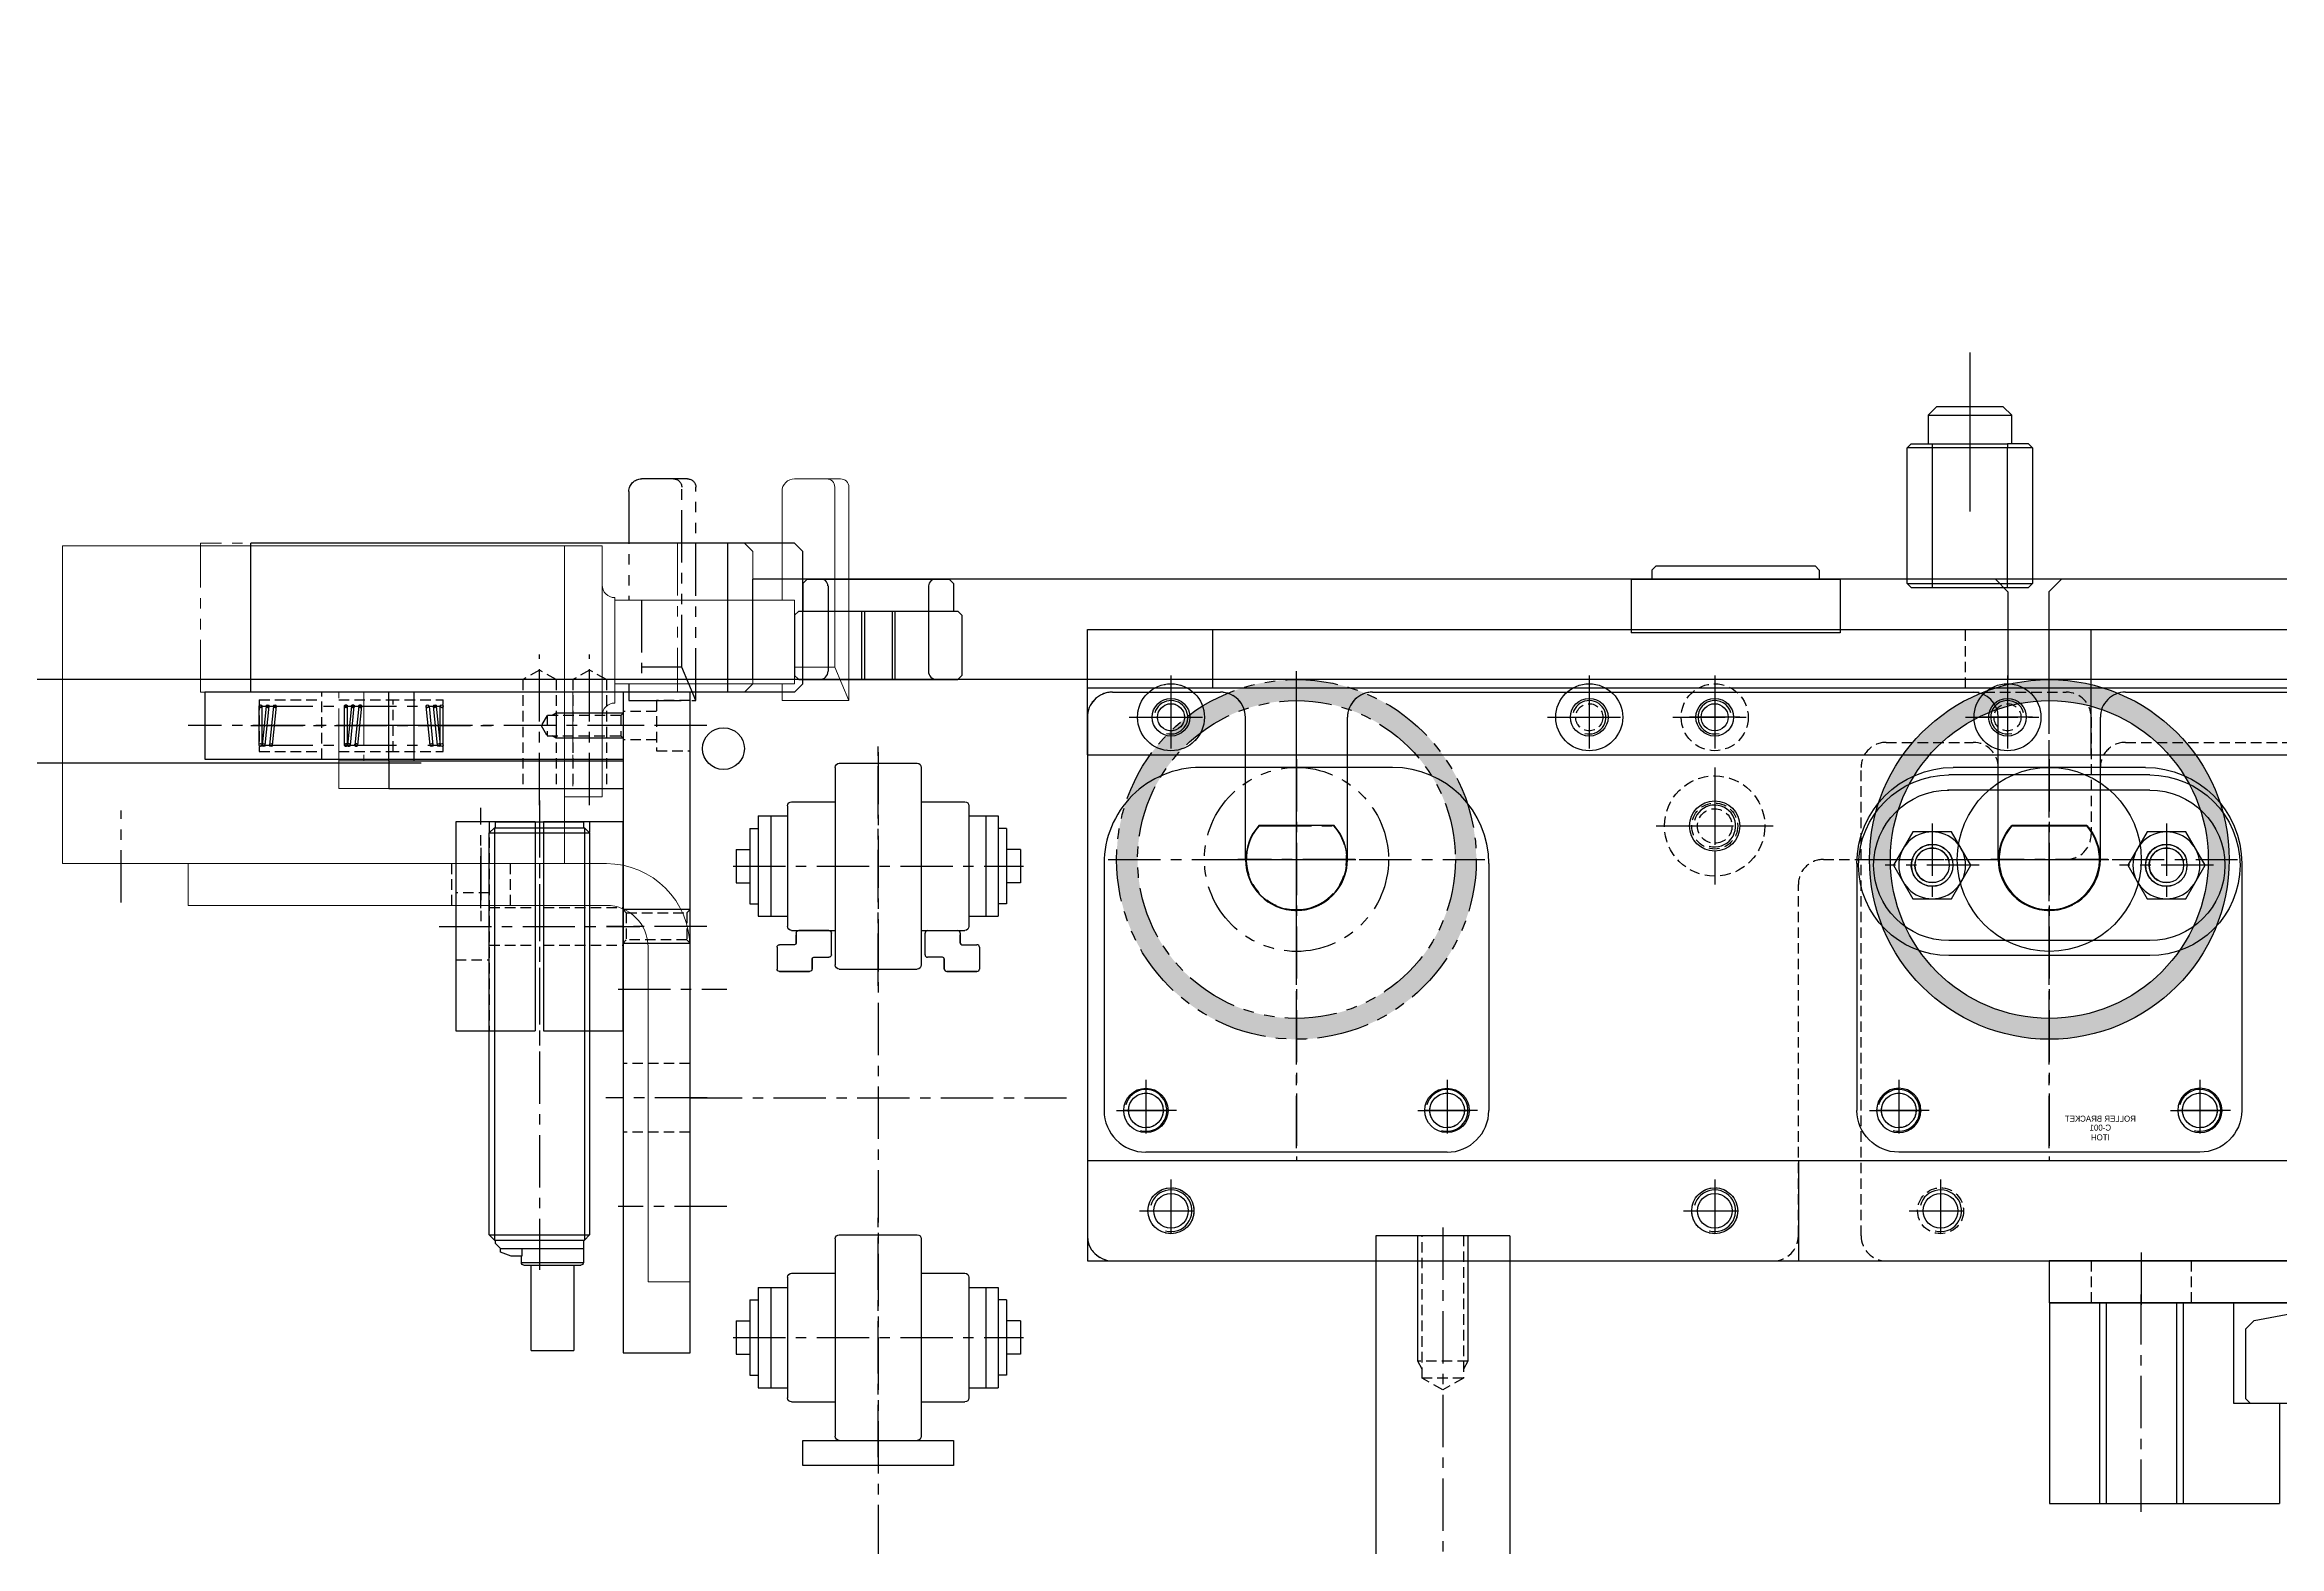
# Model space of a CAD drawing. Header units: inches. Extents: x 0 to 77285, y -118 to 40065.
# Drawn here: x 16865.9 to 17133, y 5724.8 to 5904.3 of the extents above; entities that cross this region are included whole.
import ezdxf
from ezdxf.enums import TextEntityAlignment as Align

# ---------------------------------------------------------------- set-up
doc = ezdxf.new("R2010")
doc.units = ezdxf.units.IN
doc.header["$LTSCALE"] = 5
doc.header["$MEASUREMENT"] = 0
for name, pattern in [('CENTER', [2, 1.25, -0.25, 0.25, -0.25]), ('HIDDEN', [0.375, 0.25, -0.125]), ('PHANTOM', [2.5, 1.25, -0.25, 0.25, -0.25, 0.25, -0.25])]:
    doc.linetypes.add(name, pattern=pattern)
for name, color, linetype in [('11', 1, 'CENTER'), ('22', 2, 'HIDDEN'), ('44', 4, 'Continuous'), ('55', 5, 'Continuous'), ('66', 6, 'PHANTOM'), ('77', 40, 'HIDDEN'), ('99', 181, 'Continuous'), ('A', 8, 'Continuous'), ('B', 123, 'Continuous'), ('BOM-T', 4, 'Continuous'), ('G', 231, 'Continuous'), ('T', 3, 'Continuous'), ('Y', 60, 'Continuous')]:
    doc.layers.add(name, color=color, linetype=linetype)
doc.layers.add('33', color=3, linetype='PHANTOM', lineweight=9)
doc.layers.add('88', color=35, linetype='Continuous', lineweight=5)
doc.styles.add('SCI', font='')
doc.styles.get("Standard").update_dxf_attribs({"font": 'arial.ttf'})
doc.styles.get('SCI').set_extended_font_data('Gulim')
doc.dimstyles.new('SCH', dxfattribs={"dimtxt": 2.5, "dimasz": 2, "dimexe": 1.25, "dimexo": 0.625, "dimtad": 1, "dimdec": 8, "dimtxsty": 'SCI', "dimcen": 2.5, "dimclrd": 4, "dimclre": 4, "dimclrt": 7, "dimadec": 8, "dimazin": 2, "dimtfac": 1, "dimtdec": 8, "dimtmove": 0, "dimatfit": 3, "dimfxl": 1, "dimarcsym": 0})

# ---------------------------------------------------------------- blocks, each defined once
blk = doc.blocks.new('A$C5A8004F1')
at = {"layer": '11'}
for p, q in [((0, 41.34), (0, -60)), ((-22.5, 0), (22.5, 0))]:
    blk.add_line(p, q, dxfattribs=at)
blk = doc.blocks.new('A$C681845F8')
for p, q in [((12.2, 26.1), (12.2, 2.5)), ((22, 26.6), (12.7, 26.6)), ((22.5, 26.1), (22.5, 2.5)), ((6.5, 21.5), (6.5, 7.1)), ((12.2, 22), (7, 22)), ((27.7, 22), (22.5, 22)), ((28.2, 21.5), (28.2, 7.1)), ((2, 18.8), (2, 9.8)), ((2, 18.8), (3, 18.8)), ((3, 20.3), (3, 8.3)), ((6.5, 20.3), (3, 20.3)), ((4.5, 20.3), (4.5, 8.3)), ((31.7, 20.3), (28.2, 20.3)), ((30.2, 20.3), (30.2, 8.3)), ((31.7, 20.3), (31.7, 8.3)), ((32.7, 18.8), (31.7, 18.8)), ((32.7, 18.8), (32.7, 9.8)), ((0.35, 16.28), (0.35, 12.31)), ((0.35, 16.28), (2, 16.28)), ((34.35, 16.28), (32.7, 16.28)), ((34.35, 16.28), (34.35, 12.31)), ((0.35, 12.31), (2, 12.31)), ((34.35, 12.31), (32.7, 12.31)), ((2, 9.8), (3, 9.8)), ((6.5, 8.3), (3, 8.3)), ((31.7, 8.3), (28.2, 8.3)), ((32.7, 9.8), (31.7, 9.8)), ((12.2, 6.6), (7, 6.6)), ((27.7, 6.6), (22.5, 6.6)), ((22, 2), (12.7, 2))]:
    blk.add_line(p, q)
for centre, start, end in [((12.7, 26.1), 90, 180), ((22, 26.1), 0, 90), ((7, 21.5), 90, 180), ((27.7, 21.5), 0, 90), ((7, 7.1), 180, 270), ((27.7, 7.1), 270, 0), ((12.7, 2.5), 180, 270), ((22, 2.5), 270, 0)]:
    blk.add_arc(centre, 0.5, start, end)
at = {"layer": '11'}
for p, q in [((17.35, 0), (17.35, 28.6)), ((34.7, 14.3), (0, 14.3))]:
    blk.add_line(p, q, dxfattribs=at)
blk = doc.blocks.new('34543e5435435')
at = {"color": 6}
for p, q in [((-2.9, 1.8), (-2.9, 3.6)), ((-2.6, 3.9), (0, 3.9)), ((0.3, 3.6), (0.3, 0)), ((-4.6, -2.3), (-4.6, 1.3)), ((-4.6, 1.3), (-4.6, -2.3)), ((-4.3, 1.6), (-3.1, 1.6)), ((-3.1, 1.6), (-4.3, 1.6)), ((-1.7, -2.6), (-4.3, -2.6)), ((-1.7, -2.6), (-4.3, -2.6)), ((-1.4, -0.5), (-1.4, -2.3)), ((-1.4, -0.5), (-1.4, -2.3)), ((0, -0.3), (-1.2, -0.3)), ((-1.2, -0.3), (-0.2, -0.3))]:
    blk.add_line(p, q, dxfattribs=at)
for centre, radius, start, end in [((-2.6, 3.6), 0.3, 90, 180), ((0, 3.6), 0.3, 0, 90), ((-4.3, 1.3), 0.3, 90, 180), ((-4.3, 1.3), 0.3, 90, 180), ((-3.1, 1.8), 0.2, 270, 0), ((-3.1, 1.8), 0.2, 270, 0), ((0, 0), 0.3, 270, 0), ((-4.3, -2.3), 0.3, 180, 270), ((-4.3, -2.3), 0.3, 180, 270), ((-1.7, -2.3), 0.3, 270, 0), ((-1.7, -2.3), 0.3, 270, 0), ((-1.2, -0.5), 0.2, 90, 180), ((-1.2, -0.5), 0.2, 90, 180)]:
    blk.add_arc(centre, radius, start, end, dxfattribs=at)
blk = doc.blocks.new('A$C41a9233e')
at = {"layer": 'G'}
blk.add_lwpolyline([(-9, 19.77), (9, 19.77), (9, 16.77), (-9, 16.77)], close=True, dxfattribs=at)
blk.add_circle((-18.5, 102.48), 2.5, dxfattribs=at)
blk.add_blockref('A$C5A8004F1', (0, 60.73))
at = {"layer": 'B', "linetype": 'Continuous', "extrusion": (0, 0, -1), "zscale": -1}
for p in [(-17.35, 74.13), (-17.35, 17.77)]:
    blk.add_blockref('A$C681845F8', p, dxfattribs=at)
at = {"layer": 'G', "xscale": -1, "rotation": 270}
blk.add_blockref('34543e5435435', (-9.5, 80.43), dxfattribs=at)
at = {"layer": 'G', "rotation": 90.00000000000001}
blk.add_blockref('34543e5435435', (9.5, 80.43), dxfattribs=at)
blk = doc.blocks.new('A$C599342af')
for p, q in [((78.99, 0), (-10.99, 0)), ((-10.99, -24), (-10.99, 0)), ((-4.19, 0), (-4.19, -24)), ((4.19, 0), (4.19, -24)), ((11.01, -12), (11.01, 0)), ((56.99, 0), (56.99, -12)), ((63.81, 0), (63.81, -24)), ((72.19, 0), (72.19, -24)), ((78.99, 0), (78.99, -24)), ((13.5, -2.12), (12.5, -3.12)), ((55.5, -3.12), (54.5, -2.12)), ((12.5, -3.12), (12.5, -11.5)), ((55.5, -11.5), (55.5, -3.12)), ((56.99, -12), (11.01, -12)), ((12.5, -11.5), (13, -12)), ((13, -12), (17.8, -12)), ((16.52, -24), (16.52, -12)), ((50, -12.2), (18, -12.2)), ((18, -12.2), (18, -30)), ((42.19, -13), (25.81, -13)), ((50, -30), (50, -12.2)), ((55, -12), (50.2, -12)), ((51.48, -12), (51.48, -24)), ((55, -12), (55.5, -11.5)), ((18, -24), (-10.99, -24)), ((78.99, -24), (51.48, -24)), ((18, -30), (20.5, -30)), ((20.5, -30), (20.5, -45)), ((25.41, -45), (25.41, -30)), ((25.41, -30), (42.59, -30)), ((42.59, -30), (42.59, -45)), ((47.5, -45), (47.5, -30)), ((47.5, -30), (50, -30)), ((47.5, -45), (20.5, -45))]:
    blk.add_line(p, q)
for centre, radius, start, end in [((34, -100), 100, 78.1705, 101.8295), ((17.8, -12.2), 0.2, 0, 90), ((50.2, -12.2), 0.2, 90, 180)]:
    blk.add_arc(centre, radius, start, end)
at = {"layer": '11'}
for p, q in [((0, -25), (0, 1)), ((34, 2.25), (34, -47.25)), ((34, -26), (34, 2)), ((68, -25), (68, 1))]:
    blk.add_line(p, q, dxfattribs=at)
at = {"layer": '22'}
for p, q in [((34, -8.27), (25.81, -13)), ((42.19, -13), (34, -8.27)), ((25.81, -13), (25.81, -44.19)), ((42.19, -44.19), (42.19, -13)), ((43, -18), (25, -18)), ((25.81, -44.19), (25, -45)), ((42.19, -44.19), (25.81, -44.19)), ((43, -45), (42.19, -44.19))]:
    blk.add_line(p, q, dxfattribs=at)
at = {"layer": 'A'}
for p, q in [((17.8, -12), (50.2, -12)), ((25.41, -30), (42.59, -45)), ((25.41, -45), (42.59, -30))]:
    blk.add_line(p, q, dxfattribs=at)
at = {"layer": 'T'}
for p, q in [((-5, 0), (-5, -24)), ((5, 0), (5, -24)), ((63, 0), (63, -24)), ((73, 0), (73, -24)), ((25.81, -17.25), (25, -18)), ((25, -45), (25, -18)), ((42.19, -17.25), (43, -18)), ((43, -45), (43, -18))]:
    blk.add_line(p, q, dxfattribs=at)
at = {"layer": 'BOM-T', "color": 4}
for s, p in [('FLOATING JOINT', (7.27, -19.99)), ('FJBT18', (7.27, -21.17)), ('MISUMI', (7.27, -22.35))]:
    blk.add_text(s, height=0.75, dxfattribs=at).set_placement(p, align=Align.MIDDLE_LEFT)
blk = doc.blocks.new('A$C3f96074d')
for p, q in [((45, 0), (-45, 0)), ((-45, 0), (-45, -5)), ((45, -5), (45, 0)), ((45, -5), (-45, -5))]:
    blk.add_line(p, q)
blk.add_point((0, 0))
at = {"layer": '11'}
for p, q in [((-34, 1), (-34, -6)), ((0, 2), (0, -7)), ((34, 1), (34, -6))]:
    blk.add_line(p, q, dxfattribs=at)
at = {"layer": '22'}
for p, q in [((-40, 0), (-40, -5)), ((-28, -5), (-28, 0)), ((28, 0), (28, -5)), ((40, -5), (40, 0))]:
    blk.add_line(p, q, dxfattribs=at)
at = {"layer": 'BOM-T', "color": 4}
for s, p in [('BACKING PLATE', (-13.35, -1.18)), ('BPFA18', (-13.35, -2.36)), ('MISUMI', (-13.35, -3.54))]:
    blk.add_text(s, height=0.75, dxfattribs=at).set_placement(p, align=Align.MIDDLE_LEFT)
blk = doc.blocks.new('A$C21097e61')
for p, q in [((-8, 0), (8, 0)), ((8, 0), (8, -122)), ((-8, 0), (-8, -122)), ((-8, -122), (-6, -122)), ((-6, -122), (-6, -130)), ((6, -122), (8, -122)), ((6, -122), (6, -130)), ((-6, -130), (6, -130))]:
    blk.add_line(p, q)
at = {"layer": '11'}
blk.add_line((0, 1), (0, -131), dxfattribs=at)
at = {"layer": '22'}
for p, q in [((-2.46, 0), (-2.46, -17)), ((2.46, -17), (2.46, 0)), ((-3, -15), (3, -15)), ((-2.46, -17), (0, -18.42)), ((-2.46, -17), (2.46, -17)), ((0, -18.42), (2.46, -17)), ((0, -111.58), (-2.46, -113)), ((2.46, -113), (0, -111.58)), ((-2.46, -113), (-2.46, -130)), ((2.46, -113), (-2.46, -113)), ((2.46, -130), (2.46, -113)), ((3, -115), (-3, -115))]:
    blk.add_line(p, q, dxfattribs=at)
at = {"layer": 'T'}
for p, q in [((-3, 0), (-3, -15)), ((3, -15), (3, 0)), ((-3, -15), (-2.46, -15.94)), ((2.46, -15.94), (3, -15)), ((-2.46, -114.06), (-3, -115)), ((3, -115), (2.46, -114.06)), ((-3, -115), (-3, -130)), ((3, -130), (3, -115))]:
    blk.add_line(p, q, dxfattribs=at)
blk = doc.blocks.new('A$Cca2a8c39E')
for p, q in [((-11.5, 11), (11.5, 11)), ((-12, 10.1), (12, 10.1)), ((-12, 8.3), (12.17, 8.3)), ((-18.62, -0.7), (-16.31, 3.3)), ((-16.31, 3.3), (-11.69, 3.3)), ((-11.69, 3.3), (-9.38, -0.7)), ((-4.49, 4.05), (4.49, 4.05)), ((9.38, -0.7), (11.69, 3.3)), ((11.69, 3.3), (16.31, 3.3)), ((16.31, 3.3), (18.62, -0.7)), ((-23, -0.5), (-23, -30)), ((-16.31, -4.7), (-18.62, -0.7)), ((-9.38, -0.7), (-11.69, -4.7)), ((11.69, -4.7), (9.38, -0.7)), ((18.62, -0.7), (16.31, -4.7)), ((23, -0.5), (23, -30)), ((-11.69, -4.7), (-16.31, -4.7)), ((16.31, -4.7), (11.69, -4.7)), ((-12, -9.7), (12, -9.7)), ((-12, -11.5), (12, -11.5)), ((-18, -35), (18, -35))]:
    blk.add_line(p, q)
for centre, radius in [((-14, -0.7), 4), ((14, -0.7), 4), ((-14, -0.7), 2.5), ((-14, -0.7), 2.07), ((14, -0.7), 2.5), ((14, -0.7), 2.07), ((-18, -30), 2.65), ((18, -30), 2.65)]:
    blk.add_circle(centre, radius)
for centre, radius, start, end in [((-11.5, -0.5), 11.5, 90, 180), ((11.5, -0.5), 11.5, 0, 90), ((-12, -0.7), 10.8, 90, 270), ((-12, -0.7), 9, 90, 270), ((12, -0.7), 10.8, 270, 90), ((12, -0.7), 9, 270, 90), ((0, 0), 6.05, 137.9776, 42.0224), ((-18, -30), 5, 180, 270), ((18, -30), 5, 270, 0)]:
    blk.add_arc(centre, radius, start, end)
at = {"layer": '11'}
for p, q in [((0, 12), (0, -36)), ((-14, 4.3), (-14, -5.7)), ((14, 4.3), (14, -5.7)), ((-7, 0), (7, 0)), ((-19.62, -0.7), (-8.38, -0.7)), ((8.38, -0.7), (19.62, -0.7)), ((-18, -26.35), (-18, -33.65)), ((18, -26.35), (18, -33.65)), ((-21.65, -30), (-14.35, -30)), ((14.35, -30), (21.65, -30))]:
    blk.add_line(p, q, dxfattribs=at)
at = {"layer": 'T'}
for centre, radius in [((-14, -0.7), 2.5), ((-14, -0.7), 2.07), ((14, -0.7), 2.5), ((14, -0.7), 2.07)]:
    blk.add_arc(centre, radius, 255, 165, dxfattribs=at)
at = {"layer": '44', "style": 'SCI'}
for s, height, p in [('ROLLER BRACKET', 0.7212, (-6.1, -30.99)), ('C-001', 0.721, (-6.1, -32.06)), ('ITOH', 0.721, (-6.1, -33.23))]:
    blk.add_text(s, height=height, dxfattribs=at).set_placement(p, align=Align.MIDDLE_CENTER)
blk = doc.blocks.new('A$C5f40b4d2E')
h = blk.add_hatch(color=256)
h.dxf.hatch_style = 1
h.paths.add_polyline_path([(-21.5, 0, 1), (21.5, 0, 1)])
h.paths.add_polyline_path([(19, 0, -1), (-19, 0, -1)], flags=16)
h.paths.add_polyline_path([(6, 0, -1), (-6, 0, -1)], flags=0)
blk.add_line((-4.47, 4), (4.47, 4))
for radius in [21.5, 19, 11]:
    blk.add_circle((0, 0), radius)
blk.add_arc((0, 0), 6, 138.1897, 41.8103)
at = {"layer": '11'}
for p, q in [((0, -22.5), (0, 22.5)), ((-22.5, 0), (22.5, 0))]:
    blk.add_line(p, q, dxfattribs=at)
blk = doc.blocks.new('A$Ceacdeef6E')
h = blk.add_hatch(color=256)
h.dxf.hatch_style = 1
h.paths.add_polyline_path([(-21.5, 0, 1), (21.5, 0, 1)])
h.paths.add_polyline_path([(19, 0, -1), (-19, 0, -1)], flags=16)
h.paths.add_polyline_path([(6, 0, -1), (-6, 0, -1)], flags=0)
blk.add_line((-4.47, 4), (4.47, 4))
for radius in [21.5, 19, 11]:
    blk.add_circle((0, 0), radius)
blk.add_arc((0, 0), 6, 138.1897, 41.8103)
at = {"layer": '11'}
for p, q in [((0, -22.5), (0, 22.5)), ((-22.5, 0), (22.5, 0))]:
    blk.add_line(p, q, dxfattribs=at)
blk = doc.blocks.new('A$Cb106c131')
for p, q in [((11.5, 11), (-11.5, 11)), ((4.49, 4.05), (-4.49, 4.05)), ((-23, -0.5), (-23, -30)), ((23, -0.5), (23, -30)), ((18, -35), (-18, -35))]:
    blk.add_line(p, q)
for centre in [(-18, -30), (18, -30)]:
    blk.add_circle(centre, 2.65)
for centre, radius, start, end in [((-11.5, -0.5), 11.5, 90, 180), ((11.5, -0.5), 11.5, 0, 90), ((0, 0), 6.05, 137.9776, 42.0224), ((-18, -30), 5, 180, 270), ((18, -30), 5, 270, 0)]:
    blk.add_arc(centre, radius, start, end)
at = {"layer": '11'}
for p, q in [((0, 12), (0, -36)), ((7, 0), (-7, 0)), ((-18, -26.35), (-18, -33.65)), ((18, -26.35), (18, -33.65)), ((-14.35, -30), (-21.65, -30)), ((21.65, -30), (14.35, -30))]:
    blk.add_line(p, q, dxfattribs=at)
blk = doc.blocks.new('A$C060f00b1')
for radius in [6, 2.07]:
    blk.add_circle((0, 0), radius)
at = {"layer": '11'}
for p, q in [((0, 7), (0, -7)), ((-7, 0), (7, 0))]:
    blk.add_line(p, q, dxfattribs=at)
at = {"layer": 'T'}
blk.add_arc((0, 0), 2.5, 255, 165, dxfattribs=at)
blk = doc.blocks.new('A$C8cd3c88b')
for p, q in [((-17.5, 12), (302.5, 12)), ((-17.5, 12), (-17.5, 0)), ((67.5, 12), (67.5, 0)), ((-17.5, 0), (302.5, 0))]:
    blk.add_line(p, q)
for centre in [(-7.5, 6), (57.5, 6), (84.5, 6)]:
    blk.add_circle(centre, 2.07)
at = {"layer": '11'}
for p, q in [((-7.5, 9.5), (-7.5, 2.5)), ((57.5, 9.5), (57.5, 2.5)), ((84.5, 9.5), (84.5, 2.5)), ((-11, 6), (-4, 6)), ((54, 6), (61, 6)), ((81, 6), (88, 6))]:
    blk.add_line(p, q, dxfattribs=at)
at = {"layer": 'T'}
for centre in [(-7.5, 6), (57.5, 6), (84.5, 6)]:
    blk.add_arc(centre, 2.5, 255, 165, dxfattribs=at)
blk = doc.blocks.new('A$C01f63ff9')
for p, q in [((-64.5, 56), (-54.1, 56)), ((-35.9, 56), (35.9, 56)), ((54.1, 56), (64.5, 56)), ((-67.5, -3), (-67.5, 53)), ((-51.1, 42), (-51.1, 53)), ((-38.9, 42), (-38.9, 53)), ((38.9, 42), (38.9, 53)), ((51.1, 42), (51.1, 53)), ((67.5, -3), (67.5, 53)), ((-64.5, -6), (64.5, -6))]:
    blk.add_line(p, q)
for centre, radius in [((0, 46), 2.75), ((-63, 12), 2.07), ((-27, 12), 2.07), ((27, 12), 2.07), ((63, 12), 2.07), ((-58, 0), 2.75), ((0, 0), 2.75), ((58, 0), 2.75)]:
    blk.add_circle(centre, radius)
for centre, radius, start, end in [((-64.5, 53), 3, 90, 180), ((-54.1, 53), 3, 0, 90), ((-35.9, 53), 3, 90, 180), ((35.9, 53), 3, 0, 90), ((54.1, 53), 3, 90, 180), ((64.5, 53), 3, 0, 90), ((-45, 42), 6.1, 180, 0), ((45, 42), 6.1, 180, 0), ((-64.5, -3), 3, 180, 270), ((64.5, -3), 3, 270, 0)]:
    blk.add_arc(centre, radius, start, end)
at = {"layer": '11'}
for p, q in [((0, 59), (0, -9)), ((-45, 7.5), (-45, 57)), ((45, 7.5), (45, 57)), ((-4, 46), (4, 46)), ((-52.1, 42), (-37.9, 42)), ((52.1, 42), (37.9, 42)), ((-63, 15.5), (-63, 8.5)), ((-27, 15.5), (-27, 8.5)), ((27, 15.5), (27, 8.5)), ((63, 15.5), (63, 8.5)), ((-66.5, 12), (-59.5, 12)), ((-30.5, 12), (-23.5, 12)), ((23.5, 12), (30.5, 12)), ((59.5, 12), (66.5, 12)), ((-58, 3.75), (-58, -3.75)), ((58, 3.75), (58, -3.75)), ((-61.75, 0), (-54.25, 0)), ((-3.75, 0), (3.75, 0)), ((54.25, 0), (61.75, 0))]:
    blk.add_line(p, q, dxfattribs=at)
at = {"layer": 'T'}
for centre in [(-63, 12), (-27, 12), (27, 12), (63, 12)]:
    blk.add_arc(centre, 2.5, 255, 165, dxfattribs=at)
blk = doc.blocks.new('A$C4a608dd2')
for p, q in [((-7.5, 10.5), (112.5, 10.5)), ((-7.5, -4.5), (-7.5, 10.5)), ((112.5, -4.5), (112.5, 10.5)), ((-7.5, -4.5), (112.5, -4.5))]:
    blk.add_line(p, q)
for centre, radius in [((2.5, 0), 4), ((52.5, 0, 0), 4), ((102.5, 0), 4), ((2.5, 0), 2.25), ((52.5, 0, 0), 2.25), ((102.5, 0), 2.25)]:
    blk.add_circle(centre, radius)
at = {"layer": '11'}
for p, q in [((2.5, 5), (2.5, -5)), ((52.5, 5, 0), (52.5, -5, 0)), ((102.5, 5), (102.5, -5)), ((-2.5, 0), (7.5, 0)), ((47.5, 0, 0), (57.5, 0, 0)), ((97.5, 0), (107.5, 0))]:
    blk.add_line(p, q, dxfattribs=at)
at = {"layer": '22'}
for p, q in [((7.5, 3.5), (7.5, 10.5)), ((97.5, 3.5), (97.5, 10.5)), ((-7.5, 3.5), (112.5, 3.5))]:
    blk.add_line(p, q, dxfattribs=at)
blk = doc.blocks.new('A$Cba173454')
for p, q in [((-7, 62, 0), (5.9, 62)), ((24.1, 62), (95.9, 62)), ((114.1, 62), (185.9, 62)), ((-10, 59, 0), (-10, -3, 0)), ((8.9, 42), (8.9, 59)), ((21.1, 42), (21.1, 59)), ((98.9, 42), (98.9, 59)), ((111.1, 42), (111.1, 59)), ((-7, -6, 0), (307, -6, 0))]:
    blk.add_line(p, q)
for centre, radius in [((0, 59), 1.62), ((65, 59), 1.62), ((65, 46), 3), ((-3, 12), 2.07), ((33, 12), 2.07), ((87, 12), 2.07), ((123, 12), 2.07), ((0, 0), 2.75), ((65, 0), 2.75)]:
    blk.add_circle(centre, radius)
for centre, radius, start, end in [((-7, 59, 0), 3, 90, 180), ((5.9, 59), 3, 0, 90), ((24.1, 59), 3, 90, 180), ((95.9, 59), 3, 0, 90), ((114.1, 59), 3, 90, 180), ((15, 42), 6.1, 180, 0), ((105, 42), 6.1, 180, 0), ((-7, -3, 0), 3, 180, 270)]:
    blk.add_arc(centre, radius, start, end)
at = {"layer": '11'}
for p, q in [((0, 62), (0, 56)), ((15, 7.5), (15, 63)), ((65, 62), (65, 56)), ((105, 7.5), (105, 63)), ((-3, 59), (3, 59)), ((68, 59), (62, 59)), ((65, 50), (65, 42)), ((61, 46), (69, 46)), ((7.9, 42), (22.1, 42)), ((97.9, 42), (112.1, 42)), ((-3, 15.5), (-3, 8.5)), ((33, 15.5), (33, 8.5)), ((87, 15.5), (87, 8.5)), ((123, 15.5), (123, 8.5)), ((-6.5, 12), (0.5, 12)), ((29.5, 12), (36.5, 12)), ((83.5, 12), (90.5, 12)), ((119.5, 12), (126.5, 12)), ((0, 3.75), (0, -3.75)), ((65, 3.75), (65, -3.75)), ((-3.75, 0), (3.75, 0)), ((61.25, 0), (68.75, 0))]:
    blk.add_line(p, q, dxfattribs=at)
at = {"layer": 'T'}
for centre, radius, start, end in [((0, 59), 2, 255, 165), ((65, 59), 2, 15, 285), ((-3, 12), 2.5, 255, 165), ((33, 12), 2.5, 255, 165), ((87, 12), 2.5, 255, 165), ((123, 12), 2.5, 255, 165)]:
    blk.add_arc(centre, radius, start, end, dxfattribs=at)
blk = doc.blocks.new('A$Cda72d806')
for p, q in [((-160, 0), (160, 0)), ((-160, -15), (-160, 0)), ((-145, -7), (-145, 0)), ((-160, -7), (160, -7)), ((-160, -15), (160, -15))]:
    blk.add_line(p, q)
for centre in [(-150, -10.5), (-85, -10.5)]:
    blk.add_circle(centre, 2.25)
at = {"layer": '11'}
for p, q in [((-150, -5.5), (-150, -15.5)), ((-85, -5.5), (-85, -15.5)), ((-155, -10.5), (-145, -10.5)), ((-90, -10.5), (-80, -10.5))]:
    blk.add_line(p, q, dxfattribs=at)
at = {"layer": '22'}
for centre in [(-150, -10.5), (-85, -10.5)]:
    blk.add_circle(centre, 4, dxfattribs=at)
blk = doc.blocks.new('A$Cc57e5595')
for p, q in [((-7, 62), (5.9, 62)), ((24.1, 62), (107, 62)), ((-10, 59), (-10, -3)), ((8.9, 42), (8.9, 59)), ((21.1, 42), (21.1, 59)), ((110, 59), (110, 45)), ((78, 42), (107, 42)), ((75, -3), (75, 39)), ((-7, -6), (72, -6))]:
    blk.add_line(p, q)
for centre, radius in [((0, 59), 1.62), ((50, 59, 0), 1.62), ((100, 59), 1.62), ((65, 46), 2.75), ((-3, 12), 2.07), ((33, 12), 2.07), ((0, 0), 2.75), ((65, 0), 2.75)]:
    blk.add_circle(centre, radius)
for centre, radius, start, end in [((-7, 59), 3, 90, 180), ((5.9, 59), 3, 0, 90), ((24.1, 59), 3, 90, 180), ((107, 59), 3, 0, 90), ((107, 45), 3, 270, 0), ((15, 42), 6.1, 180, 0), ((78, 39), 3, 90, 180), ((-7, -3), 3, 180, 270), ((72, -3), 3, 270, 0)]:
    blk.add_arc(centre, radius, start, end)
at = {"layer": '11'}
for p, q in [((0, 62), (0, 56)), ((15, 34.9), (15, 63)), ((50, 62, 0), (50, 56, 0)), ((100, 62), (100, 56)), ((-3, 59), (3, 59)), ((47, 59, 0), (53, 59, 0)), ((103, 59), (97, 59)), ((65, 50), (65, 42)), ((61, 46), (69, 46)), ((7.9, 42), (22.1, 42)), ((-3, 15.5), (-3, 8.5)), ((33, 15.5), (33, 8.5)), ((-6.5, 12), (0.5, 12)), ((29.5, 12), (36.5, 12)), ((0, 3.75), (0, -3.75)), ((65, 3.75), (65, -3.75)), ((-3.75, 0), (3.75, 0)), ((61.25, 0), (68.75, 0))]:
    blk.add_line(p, q, dxfattribs=at)
at = {"layer": 'T'}
for centre, radius, start, end in [((0, 59), 2, 255, 165), ((50, 59, 0), 2, 255, 165), ((100, 59), 2, 15, 285), ((-3, 12), 2.5, 255, 165), ((33, 12), 2.5, 255, 165)]:
    blk.add_arc(centre, radius, start, end, dxfattribs=at)
blk = doc.blocks.new('A$Cf406351b')
at = {"xscale": -1}
for name, p in [('A$Cba173454', (150, -69.5)), ('A$C8cd3c88b', (142.5, -75.5))]:
    blk.add_blockref(name, p, dxfattribs=at)
blk.add_blockref('A$C21097e61', (117.5, -72.5))
at = {"layer": '22', "xscale": -1}
blk.add_blockref('A$C060f00b1', (85, -23.5), dxfattribs=at)
at = {"layer": '55', "xscale": -1}
blk.add_blockref('A$C5f40b4d2E', (45, -27.5), dxfattribs=at)
at = {"layer": '55'}
blk.add_blockref('A$Cca2a8c39E', (45, -27.5), dxfattribs=at)
at = {"layer": '66', "xscale": -1}
blk.add_blockref('A$Ceacdeef6E', (135, -27.5), dxfattribs=at)
at = {"layer": '77', "xscale": -1}
for name, p in [('A$Cc57e5595', (150, -69.5)), ('A$C01f63ff9', (0, -69.5))]:
    blk.add_blockref(name, p, dxfattribs=at)
at = {"layer": '99', "xscale": -1}
blk.add_blockref('A$C3f96074d', (0, -75.5), dxfattribs=at)
at = {"layer": '99'}
blk.add_blockref('A$C599342af', (-34, -80.5), dxfattribs=at)
at = {"layer": 'G', "xscale": -1}
for name, p in [('A$Cda72d806', (0, 0)), ('A$C4a608dd2', (152.5, -10.5))]:
    blk.add_blockref(name, p, dxfattribs=at)
at = {"layer": 'Y', "xscale": -1}
blk.add_blockref('A$Cb106c131', (135, -27.5), dxfattribs=at)
blk = doc.blocks.new('A$Ca0c7b3ee')
at = {"ltscale": 0.6}
for p, q in [((-58.5, 32.6), (-59.5, 31.6)), ((-50.5, 32.6), (-58.5, 32.6)), ((-49.5, 31.6), (-50.5, 32.6)), ((-59.5, 31.6), (-59.5, 28.2)), ((-59.5, 31.6), (-49.5, 31.6)), ((-49.5, 28.2), (-49.5, 31.6)), ((-61.5, 28.2), (-62, 27.7)), ((-62, 11.5), (-62, 27.7)), ((-59, 27.7), (-62, 27.7)), ((-61.5, 28.2), (-59, 28.2)), ((-59, 28.2), (-50, 28.2)), ((-59, 28.2), (-59, 27.7)), ((-50, 27.7), (-59, 27.7)), ((-59, 27.7), (-59, 11)), ((-47.5, 28.2), (-50, 28.2)), ((-50, 28.2), (-50, 27.7)), ((-50, 11), (-50, 27.7)), ((-47, 27.7), (-50, 27.7)), ((-47.5, 28.2), (-47, 27.7)), ((-47, 27.7), (-47, 11.5)), ((-62, 11.5), (-47, 11.5)), ((-62, 11.5), (-61.5, 11)), ((-47.5, 11), (-47, 11.5))]:
    blk.add_line(p, q, dxfattribs=at)
for p, q in [((-92, 13.6), (-92.5, 13.1)), ((-92, 13.6), (-73, 13.6)), ((-73, 13.6), (-72.5, 13.1)), ((200, 12), (-200, 12)), ((-200, 0), (-200, 12)), ((-193.5, 12), (-194, 11.5)), ((-194, 11.5), (-194, 8.2)), ((-193.5, 12), (-176.5, 12)), ((-191, 11.2), (-191, 1)), ((-179, 11.2), (-179, 1)), ((-176, 11.5), (-176.5, 12)), ((-176, 11.5), (-176, 8.2)), ((-95, 12), (-95, 5.6)), ((-95, 12), (-70, 12)), ((-92.5, 13.1), (-92.5, 12)), ((-72.5, 13.1), (-72.5, 12)), ((-70, 12), (-70, 5.6)), ((-61.5, 11), (-47.5, 11)), ((-49.95, 10.5), (-51.45, 12)), ((-45.05, 10.5), (-43.55, 12)), ((-195, 7.7), (-194.5, 8.2)), ((-194.5, 8.2), (-175.5, 8.2)), ((-187, 8.2), (-187, 0)), ((-186.65, 8.2), (-186.65, 0)), ((-183.35, 8.2), (-183.35, 0)), ((-183, 8.2), (-183, 0)), ((-175, 7.7), (-175.5, 8.2)), ((-49.95, 10.5), (-49.95, 0)), ((-45.05, 10.5), (-45.05, 0)), ((-195, 7.7), (-195, 0.5)), ((-175, 7.7), (-175, 0.5)), ((-70, 5.6), (-95, 5.6)), ((200, 0), (-200, 0)), ((-194.5, 0), (-195, 0.5)), ((-194.5, 0), (-175.5, 0)), ((-175.5, 0), (-175, 0.5))]:
    blk.add_line(p, q)
for centre, radius, start, end in [((-191.85, 11.17), 0.846, 2.1794, 100.501), ((-178.15, 11.17), 0.846, 79.499, 177.8206), ((-192, 1), 1, 270, 0), ((-178, 1), 1, 180, 270)]:
    blk.add_arc(centre, radius, start, end)
blk.add_open_spline([(-54.5, 39.1), (-54.5, 26.7), (-54.5, 20.1)], degree=1, knots=[0, 0, 0.712644, 1, 1], dxfattribs=at)
blk = doc.blocks.new('MDTapSHM3 Dp8')
at = {"layer": '11'}
blk.add_line((-2, 0), (11.78, 0), dxfattribs=at)
at = {"layer": '22'}
for p, q in [((0.27, 1.23), (0, 1.5)), ((0.27, 1.23), (9.07, 1.23)), ((0.27, 1.23), (0.27, -1.23)), ((9.07, 1.23), (9.07, -1.23)), ((9.07, 1.23), (9.78, 0)), ((9.78, 0), (9.07, -1.23)), ((0, -1.5), (0.27, -1.23)), ((9.07, -1.23), (0.27, -1.23))]:
    blk.add_line(p, q, dxfattribs=at)
at = {"layer": 'T'}
for p, q in [((0, 1.5), (8, 1.5)), ((8, 1.5), (8.47, 1.23)), ((8, 1.5), (8, -1.5)), ((0, -1.5), (8, -1.5)), ((8, -1.5), (8.47, -1.23))]:
    blk.add_line(p, q, dxfattribs=at)
blk = doc.blocks.new('A$C65A31C5D')
blk.add_line((0, 8), (0, 0))
blk.add_lwpolyline([(0, 8), (50, 8), (50, 0), (0, 0)])
at = {"layer": '11'}
blk.add_line((-2, 4), (52, 4), dxfattribs=at)
at = {"layer": '22'}
for p, q in [((36, 0), (36, 8)), ((43.5, 7.1), (36, 7.1)), ((43.5, 7.1), (43.5, 0.9)), ((43.5, 0.9), (36, 0.9))]:
    blk.add_line(p, q, dxfattribs=at)
blk.add_blockref('MDTapSHM3 Dp8', (0, 4))
blk = doc.blocks.new('A$C2C580D45')
blk.add_lwpolyline([(-4, 79), (4, 79), (4, 0), (-4, 0)], close=True)
at = {"layer": '11'}
for p, q in [((-6, 75), (6, 75)), ((-6, 51), (6, 51)), ((-6.05, 30.5), (6.05, 30.5))]:
    blk.add_line(p, q, dxfattribs=at)
at = {"layer": '22'}
for p, q in [((-4, 78), (0, 78)), ((0, 78), (0, 72)), ((0, 76.7), (4, 76.7)), ((0, 73.3), (4, 73.3)), ((0, 72), (-4, 72)), ((-3.621, 52.621), (-4, 53)), ((3.621, 52.621), (-3.621, 52.621)), ((-3.621, 52.621), (-3.621, 49.379)), ((4, 53), (3.621, 52.621)), ((3.621, 52.621), (3.621, 49.379)), ((-4, 49), (-3.621, 49.379)), ((-3.621, 49.379), (3.621, 49.379)), ((3.621, 49.379), (4, 49)), ((-4, 34.6), (4, 34.6)), ((-4, 26.4), (4, 26.4))]:
    blk.add_line(p, q, dxfattribs=at)
at = {"layer": 'T'}
for p, q in [((-4, 53), (4, 53)), ((4, 49), (-4, 49))]:
    blk.add_line(p, q, dxfattribs=at)
blk = doc.blocks.new('A$C129331B9')
for p, q in [((0, 0), (0, -25)), ((1, 0), (1, -25))]:
    blk.add_line(p, q)
for points in [[(0, -25), (-9.5, -25), (-9.5, 0), (0, 0)], [(1, 0), (10.5, 0), (10.5, -25), (1, -25)]]:
    blk.add_lwpolyline(points)
at = {"layer": '11'}
for p, q in [((0.5, 2), (0.5, -27)), ((12.5, -12.5), (-11.5, -12.5))]:
    blk.add_line(p, q, dxfattribs=at)
at = {"layer": '22'}
for p, q in [((0, -10.25), (-9.5, -10.25)), ((6.5, -10.25), (1, -10.25)), ((6.5, -16.5), (6.5, -8.5)), ((6.5, -8.5), (10.5, -8.5)), ((0, -14.75), (-9.5, -14.75)), ((6.5, -14.75), (1, -14.75)), ((10.5, -16.5), (6.5, -16.5))]:
    blk.add_line(p, q, dxfattribs=at)
at = {"layer": '77'}
for p, q in [((-5.5, 0), (-5.5, -25)), ((6.5, 0), (6.5, -25))]:
    blk.add_line(p, q, dxfattribs=at)
blk = doc.blocks.new('A$C175E480F')
for p, q in [((-24.1865, 6), (-24.8, 5.3865)), ((-24.8, 5.3865), (-24.8, -5.3865)), ((23.8865, 6), (-24.1865, 6)), ((-24.1865, 6), (-24.1865, -6)), ((24.5, 5.3865), (23.8865, 6)), ((23.8865, 6), (23.8865, -6)), ((24.5, 5.3865), (24.5, -5.3865)), ((-24.8, 5.25), (-25.5, 5.25)), ((-25.5, 5.25), (-25.5, -5.25)), ((24.9, 5.25), (24.5, 5.25)), ((24.9, 5.25), (25.5, 4.65)), ((25.9496, 4.65), (25.5, 4.65)), ((25.5, 4.65), (25.5, -5.25)), ((26.41, 3.385), (25.9496, 4.65)), ((26.41, 2.125), (26.41, 3.385)), ((25.5, 2.125), (26.41, 2.125)), ((27.2, 2.15), (26.41, 2.15)), ((27.2, 2.15), (27.2, -5.25)), ((27.5, 1.85), (27.5, -4.95)), ((37.7, 1), (27.5, 1)), ((37.7, 1), (37.7, -4.1)), ((-25.5, -5.25), (-24.8, -5.25)), ((24.5, -5.25), (27.2, -5.25)), ((27.5, -4.1), (37.7, -4.1)), ((-24.8, -5.3865), (-24.1865, -6)), ((-24.1865, -6), (23.8865, -6)), ((23.8865, -6), (24.5, -5.3865))]:
    blk.add_line(p, q)
for centre, start, end in [((27.2, 1.85), 0, 90), ((27.2, -4.95), 270, 0)]:
    blk.add_arc(centre, 0.3, start, end)
at = {"layer": '11'}
blk.add_line((-28.05, 0), (28.05, 0), dxfattribs=at)
at = {"layer": 'T'}
for p, q in [((-24.8, 5.3865), (24.5, 5.3865)), ((-24.8, -5.3865), (24.5, -5.3865))]:
    blk.add_line(p, q, dxfattribs=at)
blk = doc.blocks.new('A$C093E3894')
for p, q in [((-7.32, -2.32), (-7.32, 2.32)), ((-6.97, -2.3), (-6.97, 2.32)), ((-6.5, 2.32), (-6.97, -2.32)), ((-6.62, -2.32), (-6.15, 2.32)), ((-5.62, 2.32), (-6.1, -2.32)), ((-5.75, -2.32), (-5.27, 2.32)), ((13.1, -2.32), (12.63, 2.32)), ((12.98, 2.32), (13.45, -2.32)), ((13.98, -2.32), (13.5, 2.32)), ((13.85, 2.32), (14.33, -2.32)), ((14.33, -2.3), (14.33, 2.32)), ((14.68, -2.32), (14.68, 2.32))]:
    blk.add_line(p, q)
for centre in [(-7.15, 2.32), (-6.32, 2.32), (-5.45, 2.32), (12.8, 2.32), (13.68, 2.32), (14.5, 2.32), (-7.15, -2.32), (-6.8, -2.32), (-5.92, -2.32), (13.28, -2.32), (14.15, -2.32), (14.5, -2.32)]:
    blk.add_circle(centre, 0.175)
at = {"layer": '11'}
for p, q in [((-8.32, 0), (20.68, 0)), ((-7.15, 2.32), (14.45, 2.32)), ((-7.15, -2.32), (14.45, -2.32))]:
    blk.add_line(p, q, dxfattribs=at)
at = {"layer": '66'}
for p, q in [((2.88, -2.32), (2.88, 2.32)), ((3.23, -2.3), (3.23, 2.32)), ((3.7, 2.32), (3.23, -2.32)), ((3.58, -2.32), (4.05, 2.32)), ((4.58, 2.32), (4.1, -2.32)), ((4.45, -2.32), (4.93, 2.32))]:
    blk.add_line(p, q, dxfattribs=at)
for centre in [(3.05, 2.32), (3.88, 2.32), (4.75, 2.32), (3.05, -2.32), (3.4, -2.32), (4.28, -2.32)]:
    blk.add_circle(centre, 0.175, dxfattribs=at)
blk = doc.blocks.new('A$C7A885565')
at = {"color": 0}
for p, q in [((-36.66, 26), (-37.66, 25)), ((-37.66, 9.2), (-37.66, 25)), ((-36.66, 26), (28.34, 26)), ((-28.66, 26), (-28.66, 8.2)), ((28.34, 8.2), (28.34, 26)), ((-37.66, 9.2), (-36.66, 8.2)), ((-36.66, 8.2), (28.34, 8.2)), ((-16.16, 8.2), (-16.16, -3.3)), ((11.84, 0), (-16.16, 0)), ((11.84, 0), (11.84, -3.3)), ((11.84, -3.3), (-16.16, -3.3))]:
    blk.add_line(p, q, dxfattribs=at)
for p, q in [((8.84, 8.2), (8.84, 0)), ((11.84, 0), (11.84, 8.2))]:
    blk.add_line(p, q)
at = {"layer": '11'}
for p, q in [((-12.16, -5.3), (-12.16, 12.7)), ((3.34, 4.2), (13.84, 4.2))]:
    blk.add_line(p, q, dxfattribs=at)
at = {"layer": '22'}
for p, q in [((-14.16, 9.7), (-12.16, 10.85)), ((-12.16, 10.85), (-10.16, 9.7)), ((-14.16, 9.7), (-14.16, -3.3)), ((-14.16, 9.7), (-10.16, 9.7)), ((-10.16, 9.7), (-10.16, -3.3)), ((5.34, 1.1), (5.34, 7.3)), ((11.84, 7.3), (5.34, 7.3)), ((11.84, 1.1), (5.34, 1.1))]:
    blk.add_line(p, q, dxfattribs=at)
blk = doc.blocks.new('A$C985b8c9d')
for name, p in [('A$C7A885565', (24.16, 40.3)), ('A$C2C580D45', (4, -30.5)), ('A$C65A31C5D', (8, 40.5)), ('A$C129331B9', (17.5, 33))]:
    blk.add_blockref(name, p)
at = {"xscale": -1}
blk.add_blockref('A$C093E3894', (44.18, 44.5), dxfattribs=at)
at = {"layer": '33'}
blk.add_blockref('A$C7A885565', (30.16, 40.3), dxfattribs=at)
at = {"layer": '55', "rotation": 270}
blk.add_blockref('A$C175E480F', (18, 7.5), dxfattribs=at)
blk = doc.blocks.new('jdr57jse463')
for p, q in [((42185.23, 6124.92), (42185.23, 6119.92)), ((42185.23, 6124.92), (42235.23, 6124.92)), ((42185.23, 6119.92), (42235.23, 6119.92)), ((42240.23, 6114.92), (42240.23, 6074.92)), ((42245.23, 6114.92), (42245.23, 6074.92)), ((42240.23, 6074.92), (42245.23, 6074.92))]:
    blk.add_line(p, q)
for radius in [10, 5]:
    blk.add_arc((42235.23, 6114.92), radius, 0, 90)
at = {"layer": '11'}
for p, q in [((42220.23, 6126.79), (42220.23, 6117.04)), ((42236.64, 6109.92), (42249.64, 6109.92)), ((42249.64, 6083.92), (42236.64, 6083.92))]:
    blk.add_line(p, q, dxfattribs=at)
at = {"layer": '22'}
for p, q in [((42216.73, 6124.92), (42216.73, 6119.92)), ((42223.73, 6124.92), (42223.73, 6119.92))]:
    blk.add_line(p, q, dxfattribs=at)
blk = doc.blocks.new('mdr574djs453')
for p, q in [((42162.88, 6243.54), (42168.38, 6243.54)), ((42161.88, 6217.04), (42161.88, 6242.54)), ((42163.57, 6221.04), (42163.57, 6242.54)), ((42169.88, 6242.04), (42169.88, 6229.04)), ((42191.38, 6235.54), (42191.38, 6205.54)), ((42195.88, 6235.54), (42191.38, 6235.54)), ((42168.38, 6229.04), (42189.88, 6229.04)), ((42168.38, 6219.04), (42168.38, 6229.04)), ((42189.88, 6229.34), (42189.88, 6216.74)), ((42189.88, 6229.34), (42189.88, 6229.34)), ((42163.57, 6221.04), (42161.88, 6217.04)), ((42163.57, 6221.04), (42168.38, 6221.04)), ((42169.88, 6217.04), (42161.88, 6217.04)), ((42168.38, 6219.04), (42189.88, 6219.04)), ((42169.88, 6219.04), (42169.88, 6217.04)), ((42189.88, 6216.74), (42189.88, 6216.74)), ((42195.88, 6205.54), (42191.38, 6205.54))]:
    blk.add_line(p, q)
blk.add_lwpolyline([(42255.88, 6197.54), (42195.88, 6197.54), (42195.88, 6235.54), (42255.88, 6235.54)], close=True)
for centre, radius, start, end in [((42162.88, 6242.54), 1, 90, 180), ((42164.57, 6242.54), 1, 90, 180), ((42168.38, 6242.04), 1.5, 0, 90), ((42189.88, 6230.84), 1.5, 270, 0), ((42189.88, 6215.24), 1.5, 0, 90)]:
    blk.add_arc(centre, radius, start, end)
at = {"layer": '11'}
for p, q in [((42205.88, 6192.2), (42205.88, 6204.2)), ((42248.88, 6192.88), (42248.88, 6203.88))]:
    blk.add_line(p, q, dxfattribs=at)
at = {"layer": '66'}
for p, q in [((42181.18, 6243.54), (42186.68, 6243.54)), ((42180.18, 6217.04), (42180.18, 6242.54)), ((42181.87, 6221.04), (42181.87, 6242.54)), ((42188.18, 6242.04), (42188.18, 6229.04)), ((42186.68, 6229.04), (42186.68, 6219.04)), ((42180.18, 6217.04), (42181.87, 6221.04)), ((42181.87, 6221.04), (42186.68, 6221.04)), ((42188.18, 6217.04), (42180.18, 6217.04)), ((42188.18, 6219.04), (42188.18, 6217.04))]:
    blk.add_line(p, q, dxfattribs=at)
for centre, radius, start, end in [((42181.18, 6242.54), 1, 90, 180), ((42182.87, 6242.54), 1, 90, 180), ((42186.68, 6242.04), 1.5, 0, 90)]:
    blk.add_arc(centre, radius, start, end, dxfattribs=at)
blk = doc.blocks.new('se45h6s64j3')
blk.add_blockref('mdr574djs453', (0, 0))
at = {"xscale": -1}
blk.add_blockref('jdr57jse463', (84426.11, 72.62), dxfattribs=at)
blk = doc.blocks.new('*D575')
at = {"color": 4, "lineweight": -2, "transparency": 16777216}
for p, q in [((16910.9, 5818.38), (15915.83, 5818.38)), ((16015.83, 5088.38), (16015.83, 5658.38)), ((16793.35, 4928.38), (15915.83, 4928.38))]:
    blk.add_line(p, q, dxfattribs=at)
at = {"color": 4, "transparency": 16777216}
for points in [[(15989.16, 5658.38), (16042.49, 5658.38), (16015.83, 5818.38)], [(15989.16, 5088.38), (16042.49, 5088.38), (16015.83, 4928.38)]]:
    blk.add_solid(points, dxfattribs=at)
at = {"layer": 'Defpoints', "color": 0, "transparency": 16777216}
for p in [(16015.83, 5818.38), (16960.9, 5818.38, 0), (16843.35, 4928.38, 0)]:
    blk.add_point(p, dxfattribs=at)
at = {"color": 7, "transparency": 16777216, "insert": (15863.3, 5373.38), "char_height": 200, "attachment_point": 5, "rotation": 90, "style": 'SCI'}
blk.add_mtext('890', dxfattribs=at)
blk = doc.blocks.new('*D576')
at = {"color": 4, "lineweight": -2, "transparency": 16777216}
for p, q in [((16965.55, 5828.38), (15511.95, 5828.38)), ((15611.95, 5088.38), (15611.95, 5668.38)), ((16793.35, 4928.38), (15511.95, 4928.38))]:
    blk.add_line(p, q, dxfattribs=at)
at = {"color": 4, "transparency": 16777216}
for points in [[(15585.28, 5668.38), (15638.61, 5668.38), (15611.95, 5828.38)], [(15585.28, 5088.38), (15638.61, 5088.38), (15611.95, 4928.38)]]:
    blk.add_solid(points, dxfattribs=at)
at = {"layer": 'Defpoints', "color": 0, "transparency": 16777216}
for p in [(15611.95, 5828.38), (17015.55, 5828.38, 0), (16843.35, 4928.38, 0)]:
    blk.add_point(p, dxfattribs=at)
at = {"color": 7, "transparency": 16777216, "insert": (15459.42, 5378.38), "char_height": 200, "attachment_point": 5, "rotation": 90, "style": 'SCI'}
blk.add_mtext('900', dxfattribs=at)
blk = doc.blocks.new('*D589')
at = {"color": 4, "lineweight": -2, "transparency": 16777216}
for p, q in [((17358.05, 5873.38), (17358.05, 7292.92)), ((17798.05, 5884.38), (17798.05, 7292.92)), ((17358.05, 7192.92), (16655.44, 7192.92)), ((17638.05, 7192.92), (17518.05, 7192.92))]:
    blk.add_line(p, q, dxfattribs=at)
at = {"color": 4, "transparency": 16777216}
for points in [[(17518.05, 7219.59), (17518.05, 7166.25), (17358.05, 7192.92)], [(17638.05, 7219.59), (17638.05, 7166.25), (17798.05, 7192.92)]]:
    blk.add_solid(points, dxfattribs=at)
at = {"layer": 'Defpoints', "color": 0, "transparency": 16777216}
for p in [(17358.05, 7192.92), (17798.05, 5834.38, 0), (17358.05, 5823.38, 0)]:
    blk.add_point(p, dxfattribs=at)
at = {"color": 7, "transparency": 16777216, "insert": (16926.74, 7345.58), "char_height": 200, "attachment_point": 5, "style": 'SCI'}
blk.add_mtext('440', dxfattribs=at)
blk = doc.blocks.new('*D590')
at = {"color": 4, "lineweight": -2, "transparency": 16777216}
for p, q in [((17358.05, 5873.38), (17358.05, 7600.89)), ((17813.55, 6978.38), (17813.55, 7600.89)), ((17358.05, 7500.89), (16407.5, 7500.89)), ((17653.55, 7500.89), (17518.05, 7500.89))]:
    blk.add_line(p, q, dxfattribs=at)
at = {"color": 4, "transparency": 16777216}
for points in [[(17518.05, 7527.56), (17518.05, 7474.23), (17358.05, 7500.89)], [(17653.55, 7527.56), (17653.55, 7474.23), (17813.55, 7500.89)]]:
    blk.add_solid(points, dxfattribs=at)
at = {"layer": 'Defpoints', "color": 0, "transparency": 16777216}
for p in [(17358.05, 7500.89), (17813.55, 6928.38, 0), (17358.05, 5823.38, 0)]:
    blk.add_point(p, dxfattribs=at)
at = {"color": 7, "transparency": 16777216, "insert": (16802.78, 7665.94), "char_height": 200, "attachment_point": 5, "style": 'SCI'}
blk.add_mtext('455,5', dxfattribs=at)

msp = doc.modelspace()

# ---------------------------------------------------------------- block references
at = {"xscale": -1}
for name, p in [('A$C985b8c9d', (16943.04826047, 5778.38410828, 0.00000001)), ('A$Cf406351b', (17150.54826047, 5834.38410828, 0.00000001))]:
    msp.add_blockref(name, p, dxfattribs=at)
at = {"layer": '33'}
msp.add_blockref('A$C41a9233e', (16965.54826047, 5717.65595153, 0.00000001), dxfattribs=at)
at = {"layer": '88', "xscale": -1}
msp.add_blockref('se45h6s64j3', (59123.92604192, -391.15314092, 0.00000001), dxfattribs=at)
at = {"layer": 'A'}
msp.add_blockref('A$Ca0c7b3ee', (17150.54826047, 5828.38410828, 0.00000001), dxfattribs=at)

# ---------------------------------------------------------------- dimensions: what is measured, and where the dimension line sits
for base, p1, picture, middle in [((17358.0482604656, 7500.893435358), (17813.5482604655, 6928.3841082762, -0.0000000013), '*D590', (16802.7752910915, 7665.9400398853)), ((17358.0482604656, 7192.920340396), (17798.0482604656, 5834.3841082762, 0.0000000082), '*D589', (16926.7433337013, 7345.5834562415))]:
    dim = msp.add_linear_dim(base=base, p1=p1, p2=(17358.0482604656, 5823.3841082762, 0.0000000082), dimstyle='SCH', override={"dimscale": 80})
    dim.commit()
    dim.dimension.update_dxf_attribs({"geometry": picture, "text_midpoint": middle})
for base, p2, picture, middle in [((15611.9451142803, 5828.3841082762), (17015.5482604656, 5828.3841082762, 0.0000000082), '*D576', (15459.415154227, 5378.3841082762)), ((16015.8278888417, 5818.3841082762), (16960.8982604656, 5818.3841082762, 0.0000000082), '*D575', (15863.2979287885, 5373.3841082762))]:
    dim = msp.add_linear_dim(base=base, p1=(16843.3482506436, 4928.3841082762, -0.0000000013), p2=p2, angle=90, dimstyle='SCH', override={"dimscale": 80})
    dim.commit()
    dim.dimension.update_dxf_attribs({"geometry": picture, "text_midpoint": middle})

doc.saveas('drawing.dxf')
